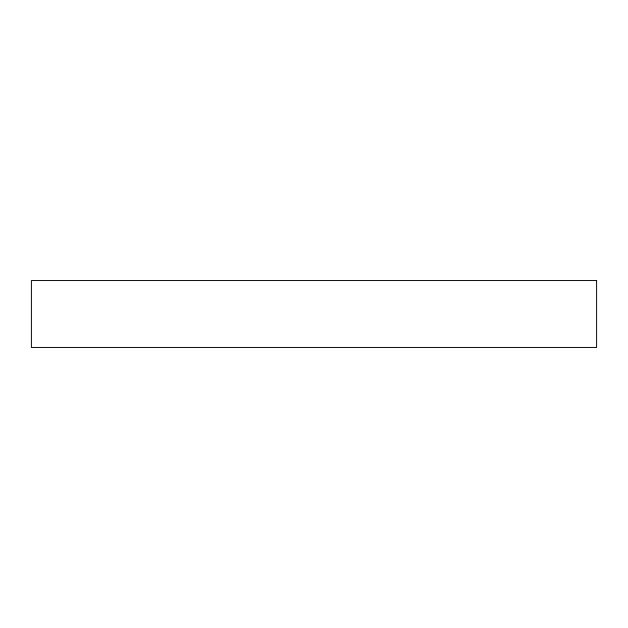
<?xml version="1.0" encoding="UTF-8"?>
<svg xmlns="http://www.w3.org/2000/svg" width="628" height="628" viewBox="0 0 628 628"><rect width="100%" height="100%" fill="white"/><g stroke="black" fill="none" stroke-linecap="round" stroke-linejoin="round"><path stroke-width="0.94" d="M596.6 280.551L31.4 280.551L31.4 347.449L596.6 347.449L596.6 280.551"/></g></svg>
